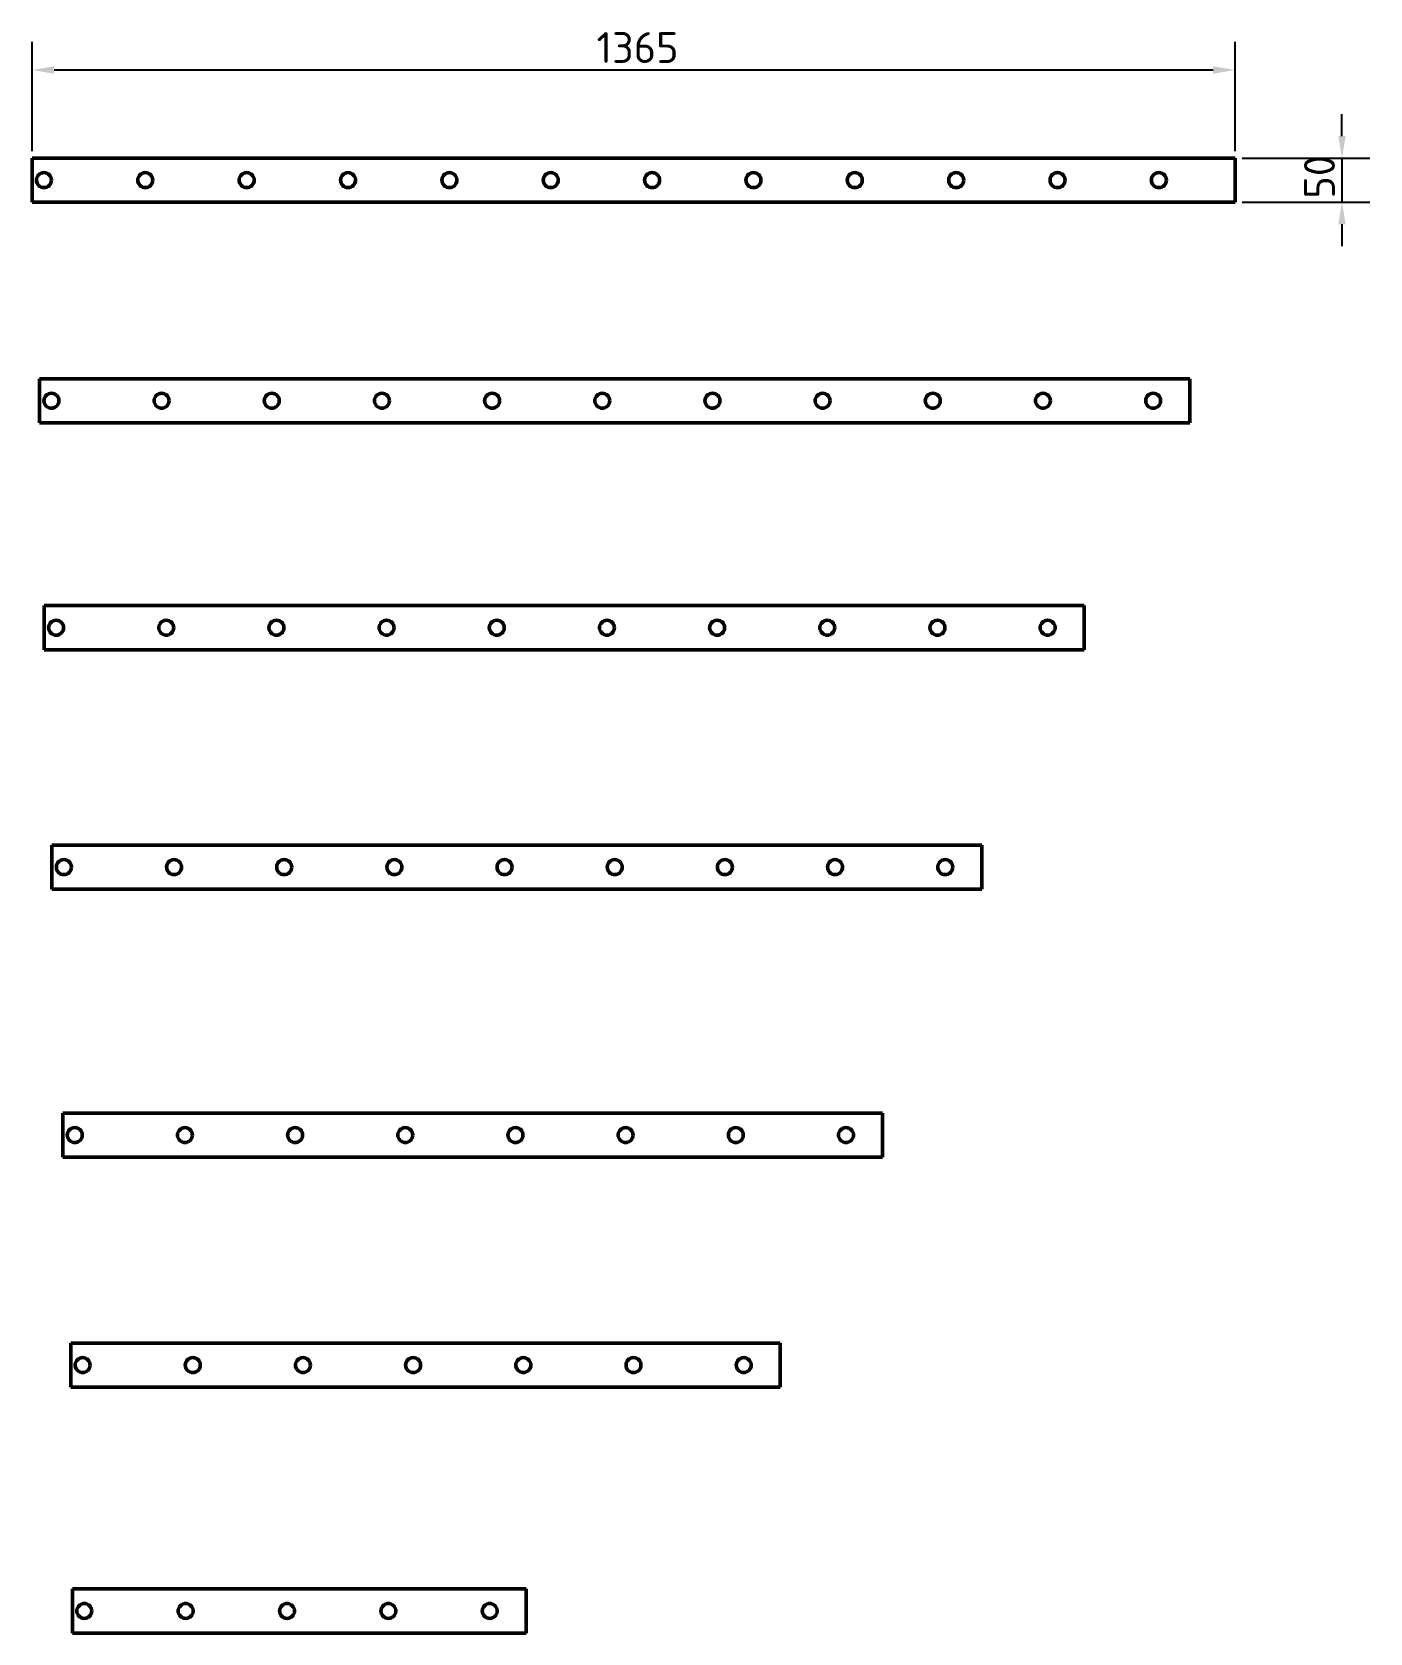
# Model space of a CAD drawing. Header units: millimetres. Extents: x 181 to 1699, y 795 to 2612.
import ezdxf

# ---------------------------------------------------------------- set-up
doc = ezdxf.new("R2010")
doc.units = ezdxf.units.MM
doc.header["$LTSCALE"] = 10
doc.layers.add('Dimension (ISO)', color=7, linetype='Continuous', lineweight=25)
doc.layers.add('Visible (ISO)', color=7, linetype='Continuous', lineweight=50)
doc.styles.add('Note Text (DIN)', font='isocpeur.ttf')
doc.dimstyles.new('Default (DIN)', dxfattribs={"dimscale": 10, "dimtxt": 3.5, "dimasz": 2.5, "dimexe": 3.175, "dimexo": 0.8, "dimgap": 0.8, "dimtad": 1, "dimdec": 0, "dimrnd": 1e-08, "dimzin": 0, "dimtxsty": 'Note Text (DIN)', "dimcen": 0.09, "dimdle": 10, "dimclrd": 256, "dimclre": 256, "dimclrt": 256, "dimadec": 0, "dimazin": 0, "dimtfac": 1, "dimtmove": 0, "dimatfit": 3, "dimfxl": 1, "dimtolj": 1, "dimtzin": 0, "dimlwd": -1, "dimlwe": -1, "dimarcsym": 0})

# ---------------------------------------------------------------- blocks, each defined once
blk = doc.blocks.new('*D4')
at = {"layer": 'Defpoints', "color": 0, "transparency": 16777216}
for p in [(181.5, 2568.7), (181.5, 2468.7), (1546.5, 2468.7)]:
    blk.add_point(p, dxfattribs=at)
at = {"layer": 'Dimension (ISO)', "transparency": 16777216}
for p, q in [((181.5, 2476.7), (181.5, 2600.5)), ((1546.5, 2476.7), (1546.5, 2600.5)), ((1521.5, 2568.7), (206.5, 2568.7))]:
    blk.add_line(p, q, dxfattribs=at)
for points in [[(206.5, 2572.9), (206.5, 2564.5), (181.5, 2568.7)], [(1521.5, 2572.9), (1521.5, 2564.5), (1546.5, 2568.7)]]:
    blk.add_solid(points, dxfattribs=at)
at = {"layer": 'Dimension (ISO)', "transparency": 16777216, "insert": (822, 2611.7), "char_height": 35, "attachment_point": 1, "style": 'Note Text (DIN)'}
blk.add_mtext('\\A1;1365', dxfattribs=at)
blk = doc.blocks.new('*D5')
at = {"layer": 'Defpoints', "color": 0, "transparency": 16777216}
for p in [(1546.5, 2468.7), (1546.5, 2418.7), (1667.7, 2418.7)]:
    blk.add_point(p, dxfattribs=at)
at = {"layer": 'Dimension (ISO)', "transparency": 16777216}
for p, q in [((1667.7, 2493.7), (1667.7, 2518.7)), ((1554.5, 2468.7), (1699.5, 2468.7)), ((1667.7, 2468.7), (1667.7, 2418.7)), ((1554.5, 2418.7), (1699.5, 2418.7)), ((1667.7, 2393.7), (1667.7, 2368.7))]:
    blk.add_line(p, q, dxfattribs=at)
for points in [[(1663.6, 2493.7), (1671.9, 2493.7), (1667.7, 2468.7)], [(1663.6, 2393.7), (1671.9, 2393.7), (1667.7, 2418.7)]]:
    blk.add_solid(points, dxfattribs=at)
at = {"layer": 'Dimension (ISO)', "transparency": 16777216, "insert": (1624.7, 2422.7), "char_height": 35, "attachment_point": 1, "rotation": 90, "style": 'Note Text (DIN)'}
blk.add_mtext('\\A1;50', dxfattribs=at)

msp = doc.modelspace()

# ---------------------------------------------------------------- linework, layer by layer
at = {"layer": 'Visible (ISO)'}
for p, q in [((1546.5, 2468.7), (181.5, 2468.7)), ((181.5, 2418.7), (181.5, 2468.7)), ((1546.5, 2468.7), (1546.5, 2418.7)), ((1546.5, 2418.7), (181.5, 2418.7)), ((1495, 2218.3), (190, 2218.3)), ((190, 2168.3), (190, 2218.3)), ((1495, 2218.3), (1495, 2168.3)), ((1495, 2168.3), (190, 2168.3)), ((1375.3, 1960.7), (195.3, 1960.7)), ((195.3, 1910.7), (195.3, 1960.7)), ((1375.3, 1960.7), (1375.3, 1910.7)), ((1375.3, 1910.7), (195.3, 1910.7)), ((1259.1, 1688.9), (204.1, 1688.9)), ((204.1, 1638.9), (204.1, 1688.9)), ((1259.1, 1688.9), (1259.1, 1638.9)), ((1259.1, 1638.9), (204.1, 1638.9)), ((1146.5, 1384.8), (216.5, 1384.8)), ((216.5, 1334.8), (216.5, 1384.8)), ((1146.5, 1384.8), (1146.5, 1334.8)), ((1146.5, 1334.8), (216.5, 1334.8)), ((1030.4, 1123.7), (225.4, 1123.7)), ((225.4, 1073.7), (225.4, 1123.7)), ((1030.4, 1123.7), (1030.4, 1073.7)), ((1030.4, 1073.7), (225.4, 1073.7)), ((742.3, 844.6), (227.3, 844.6)), ((227.3, 794.6), (227.3, 844.6)), ((742.3, 844.6), (742.3, 794.6)), ((742.3, 794.6), (227.3, 794.6))]:
    msp.add_line(p, q, dxfattribs=at)
for centre in [(195, 2443.7), (310, 2443.7), (425, 2443.7), (540, 2443.7), (655, 2443.7), (770, 2443.7), (885, 2443.7), (1000, 2443.7), (1115, 2443.7), (1230, 2443.7), (1345, 2443.7), (1460, 2443.7), (203.5, 2193.3), (328.5, 2193.3), (453.5, 2193.3), (578.5, 2193.3), (703.5, 2193.3), (828.5, 2193.3), (953.5, 2193.3), (1078.5, 2193.3), (1203.5, 2193.3), (1328.5, 2193.3), (1453.5, 2193.3), (208.8, 1935.7), (333.8, 1935.7), (458.8, 1935.7), (583.8, 1935.7), (708.8, 1935.7), (833.8, 1935.7), (958.8, 1935.7), (1083.8, 1935.7), (1208.8, 1935.7), (1333.8, 1935.7), (217.6, 1663.9), (342.6, 1663.9), (467.6, 1663.9), (592.6, 1663.9), (717.6, 1663.9), (842.6, 1663.9), (967.6, 1663.9), (1092.6, 1663.9), (1217.6, 1663.9), (230, 1359.8), (355, 1359.8), (480, 1359.8), (605, 1359.8), (730, 1359.8), (855, 1359.8), (980, 1359.8), (1105, 1359.8), (238.9, 1098.7), (363.9, 1098.7), (488.9, 1098.7), (613.9, 1098.7), (738.9, 1098.7), (863.9, 1098.7), (988.9, 1098.7), (240.8, 819.6), (355.8, 819.6), (470.8, 819.6), (585.8, 819.6), (700.8, 819.6)]:
    msp.add_circle(centre, 8.5, dxfattribs=at)

# ---------------------------------------------------------------- dimensions: what is measured, and where the dimension line sits
at = {"layer": 'Dimension (ISO)'}
for base, p2, angle, override, picture, middle in [((181.5, 2568.7), (181.5, 2468.7), 180, {"dimgap": 0.8, "dimdec": 0, "dimtol": 0, "dimlim": 0, "dimtp": 0, "dimtm": 0, "dimtdec": 2, "dimtofl": 0, "dimatfit": 1}, '*D4', (864, 2568.7)), ((1667.7, 2418.7), (1546.5, 2418.7), 90, {"dimgap": 0.8, "dimdec": 0, "dimtol": 0, "dimlim": 0, "dimtp": 0, "dimtm": 0, "dimtdec": 2, "dimtofl": 1, "dimatfit": 1}, '*D5', (1667.7, 2443.7))]:
    dim = msp.add_linear_dim(base=base, p1=(1546.5, 2468.7), p2=p2, angle=angle, dimstyle='Default (DIN)', override=override, dxfattribs=at)
    dim.commit()
    dim.dimension.update_dxf_attribs({"geometry": picture, "text_midpoint": middle, "dimtype": 160})

doc.saveas('drawing.dxf')
